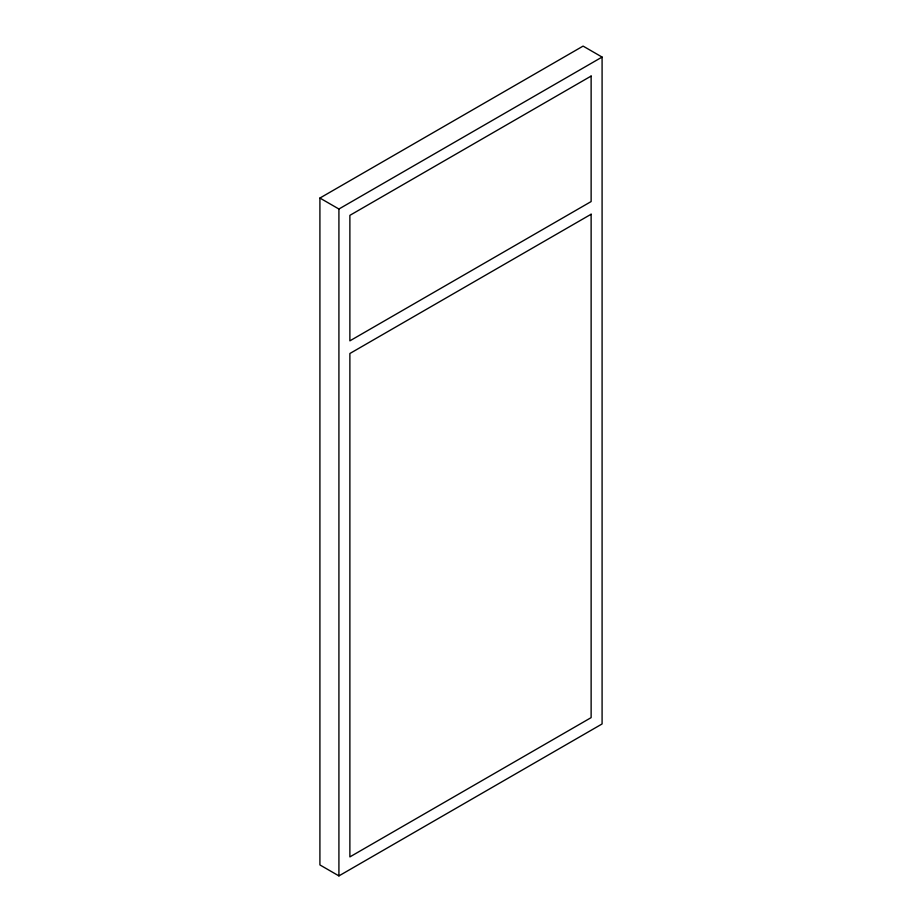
<?xml version="1.0" encoding="UTF-8"?>
<svg xmlns="http://www.w3.org/2000/svg" width="922" height="922" viewBox="0 0 922 922"><rect width="100%" height="100%" fill="white"/><g stroke="black" fill="none" stroke-linecap="round" stroke-linejoin="round"><path stroke-width="1.38" d="M319.911 198.046L583.084 46.1L602.089 57.072L602.089 723.954L338.916 875.9L319.911 864.928L319.911 198.046L338.916 209.017L602.089 57.072M338.916 209.017L338.916 875.9M591.129 76.065L349.876 215.356L349.876 340.852L591.129 201.561L591.129 76.065M591.129 214.227L349.876 353.506L349.876 856.907L591.129 717.627L591.129 214.227"/></g></svg>
